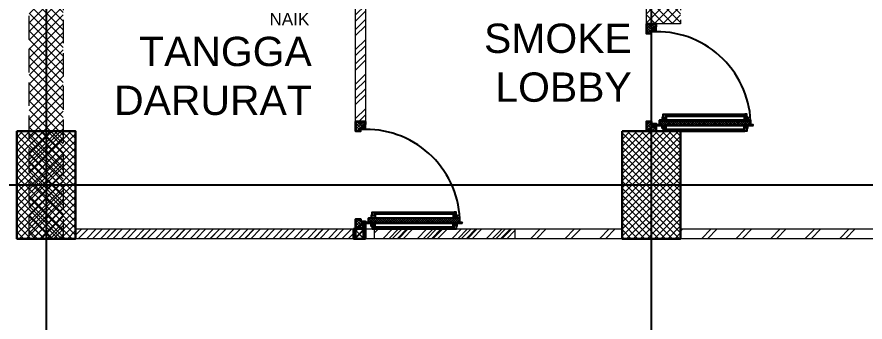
# Model space of a CAD drawing. Header units: inches. Extents: x -1 to 125, y -2 to 87.
# Drawn here: x 21.2 to 29.89, y 66.31 to 69.44 of the extents above; entities that cross this region are included whole.
import ezdxf

# ---------------------------------------------------------------- set-up
doc = ezdxf.new("R2010")
doc.units = ezdxf.units.IN
doc.header["$MEASUREMENT"] = 0
doc.linetypes.add('ACAD_ISO02W100', pattern=[15, 12, -3])
doc.layers.get('defpoints').update_dxf_attribs({"color": 1})
for name, color, linetype, lineweight in [('ars', 11, 'Continuous', 0), ('ars @ 1', 11, 'Continuous', 0), ('ARSIR', 31, 'Continuous', 5), ('ARSIR @ 1', 31, 'Continuous', 5), ('ARSIR KOLOM @ 1', 8, 'Continuous', 13), ('KOL', 1, 'Continuous', 30), ('KOLOM', 4, 'Continuous', 9), ('lan', 7, 'Continuous', 15), ('LIFT', 15, 'Continuous', 15), ('NOT', 7, 'Continuous', 20), ('tem', 5, 'Continuous', 20)]:
    doc.layers.add(name, color=color, linetype=linetype, lineweight=lineweight)
doc.layers.add('as', color=1, linetype='Continuous', plot=False)
for name, color, linetype in [('dinding', 3, 'Continuous'), ('HID', 1, 'Continuous'), ('Kusen', 30, 'Continuous'), ('STL', 6, 'Continuous')]:
    doc.layers.add(name, color=color, linetype=linetype)
doc.styles.add('RM25', font='arial.ttf')
doc.styles.get("Standard").update_dxf_attribs({"font": 'arial.ttf'})
pattern_1 = [(225, (1.1, 1e-06), (-0.014142, 0.014142), []), (135, (1.1, 1e-06), (0.014142, 0.014142), [])]
pattern_2 = [(315, (-2e-13, 1e-06), (0.014142, 0.014142), []), (45, (-2e-13, 1e-06), (-0.014142, 0.014142), [])]
pattern_3 = [(45, (1551.31095, -399.4532), (-0.176776695, 0.176776695), []), (45, (1551.37345, -399.4532), (-0.176776695, 0.176776695), [])]
pattern_4 = [(45, (1583.21095, -452.5532), (-0.176776695, 0.176776695), []), (45, (1583.27345, -452.5532), (-0.176776695, 0.176776695), [])]
pattern_5 = [(225, (0.55, -51.300008), (0.022097087, -0.022097087), [])]

# ---------------------------------------------------------------- blocks, each defined once
blk = doc.blocks.new('D-P90')
at = {"layer": 'ars'}
h = blk.add_hatch(dxfattribs=at)
h.set_pattern_fill('ANSI37', color=256, scale=0.005, angle=-90, style=0)
h.set_pattern_definition([(45, (-1350.94906, -1248.591899), (0.01122532015, -0.01122532015), []), (315, (-1350.94906, -1248.591899), (-0.01122532015, -0.01122532015), [])])
h.paths.add_polyline_path([(0.009, -0.1833, -0.414214), (0.01, -0.1843), (0.01, -1.1162, -0.414214), (0.009, -1.1172), (-0.0345, -1.1172, 0.414214), (-0.037, -1.1197), (-0.037, -1.142, -1), (-0.0385, -1.142), (-0.0385, -0.1585, -1), (-0.037, -0.1585), (-0.037, -0.1808, 0.414214), (-0.0345, -0.1833)])
at = {"layer": 'as'}
for p, q in [((-0.0395, -0.1577), (-0.0457, -0.1577)), ((-0.0425, -0.1608), (-0.0425, -0.1546))]:
    blk.add_line(p, q, dxfattribs=at)
at = {"layer": 'HID'}
for p, q in [((-0.0437, -0.1248), (-0.0915, -0.077)), ((-0.0423, -0.1234), (-0.0907, -0.075)), ((0.9423, -0.1234), (0.9907, -0.075)), ((0.9437, -0.1248), (0.9915, -0.077)), ((-0.0657, -0.147), (-0.023, -0.1043)), ((-0.0628, -0.147), (-0.023, -0.1072)), ((0.9657, -0.147), (0.923, -0.1043)), ((0.9628, -0.147), (0.923, -0.1072))]:
    blk.add_line(p, q, dxfattribs=at)
for points in [[(-0.0439, -0.1252), (-0.044, -0.1251), (-0.042, -0.1231), (-0.0419, -0.1232)], [(0.9439, -0.1252), (0.944, -0.1251), (0.942, -0.1231), (0.9419, -0.1232)]]:
    blk.add_lwpolyline(points, dxfattribs=at)
at = {"layer": 'KOL'}
blk.add_line((0.97, -0.13), (0.97, -0.15), dxfattribs=at)
at = {"layer": 'Kusen'}
for p, q in [((-0.0422, -0.1567), (-0.0378, -0.1577)), ((-0.0419, -0.1553), (-0.0376, -0.1562))]:
    blk.add_line(p, q, dxfattribs=at)
at = {"layer": 'Kusen', "ltscale": 2}
for p, q in [((-0.0986, -0.2206), (-0.0986, -1.0599)), ((-0.0786, -0.2406), (-0.0786, -1.0599)), ((-0.074, -0.2106), (-0.04, -0.2106)), ((-0.074, -0.2206), (-0.074, -0.2106)), ((-0.074, -0.2506), (-0.074, -0.2406)), ((-0.074, -0.2506), (-0.04, -0.2506)), ((-0.0615, -0.2506), (-0.0615, -0.2106)), ((-0.04, -0.2506), (-0.04, -0.2106)), ((0.0455, -0.2106), (0.0115, -0.2106)), ((0.0115, -0.2506), (0.0115, -0.2106)), ((0.0455, -0.2506), (0.0115, -0.2506)), ((0.033, -0.2506), (0.033, -0.2106)), ((0.0455, -0.2206), (0.0455, -0.2106)), ((0.0455, -0.2506), (0.0455, -0.2406)), ((0.0528, -0.2406), (0.0528, -1.0599)), ((0.0728, -0.2206), (0.0728, -1.0599)), ((-0.074, -1.0499), (-0.04, -1.0499)), ((-0.074, -1.0499), (-0.074, -1.0599)), ((-0.074, -1.0799), (-0.074, -1.0899)), ((-0.074, -1.0899), (-0.04, -1.0899)), ((-0.0615, -1.0499), (-0.0615, -1.0899)), ((-0.04, -1.0499), (-0.04, -1.0899)), ((0.0455, -1.0499), (0.0115, -1.0499)), ((0.0115, -1.0499), (0.0115, -1.0899)), ((0.0455, -1.0899), (0.0115, -1.0899)), ((0.033, -1.0499), (0.033, -1.0899)), ((0.0455, -1.0499), (0.0455, -1.0599)), ((0.0455, -1.0799), (0.0455, -1.0899))]:
    blk.add_line(p, q, dxfattribs=at)
for points in [[(-0.0986, -0.2406), (-0.0615, -0.2406), (-0.0615, -0.2206), (-0.0986, -0.2206), (-0.0986, -0.2406)], [(0.0728, -0.2406), (0.033, -0.2406), (0.033, -0.2206), (0.0728, -0.2206), (0.0728, -0.2406)], [(-0.1013, -1.0599), (-0.0615, -1.0599), (-0.0615, -1.0799), (-0.1013, -1.0799), (-0.1013, -1.0599)], [(0.0728, -1.0599), (0.033, -1.0599), (0.033, -1.0799), (0.0728, -1.0799), (0.0728, -1.0599)]]:
    blk.add_lwpolyline(points, dxfattribs=at)
at = {"layer": 'Kusen'}
blk.add_circle((-0.0425, -0.1577), 0.001, dxfattribs=at)
for radius, start, end in [(0.0025, 75.78042, 11.38506), (0.9611, 270, 0.45972)]:
    blk.add_arc((-0.0425, -0.1577), radius, start, end, dxfattribs=at)
at = {"layer": 'STL'}
for p, q in [((-0.0385, -0.1585), (-0.0385, -1.142)), ((-0.037, -0.1808), (-0.037, -0.1585)), ((-0.0345, -0.1833), (0.009, -0.1833)), ((0.01, -0.1843), (0.01, -1.1162)), ((-0.037, -1.1197), (-0.037, -1.142)), ((-0.0345, -1.1172), (0.009, -1.1172))]:
    blk.add_line(p, q, dxfattribs=at)
for points in [[(0, -0.1002), (0, -0.1032), (-0.0185, -0.1032, 0.414214), (-0.02, -0.1047), (-0.02, -0.148, -0.414214), (-0.022, -0.15), (-0.068, -0.15, -0.414214), (-0.07, -0.148), (-0.07, -0.13), (-0.067, -0.13), (-0.067, -0.1455, 0.414214), (-0.0655, -0.147), (-0.0245, -0.147, 0.414214), (-0.023, -0.1455), (-0.023, -0.1022, -0.414214), (-0.021, -0.1002)], [(0.9, -0.1002), (0.9, -0.1032), (0.9185, -0.1032, -0.414214), (0.92, -0.1047), (0.92, -0.148, 0.414214), (0.922, -0.15), (0.968, -0.15, 0.414214), (0.97, -0.148), (0.97, -0.13), (0.967, -0.13), (0.967, -0.1455, -0.414214), (0.9655, -0.147), (0.9245, -0.147, -0.414214), (0.923, -0.1455), (0.923, -0.1022, 0.414214), (0.921, -0.1002)]]:
    blk.add_lwpolyline(points, format="xyb", close=True, dxfattribs=at)
blk.add_lwpolyline([(0.009, -0.1818), (-0.0345, -0.1818, -0.414214), (-0.0355, -0.1808), (-0.0355, -0.1585, 1), (-0.04, -0.1585), (-0.04, -1.142, 1), (-0.0355, -1.142), (-0.0355, -1.1197, -0.414214), (-0.0345, -1.1187), (0.009, -1.1187, 0.414214), (0.0115, -1.1162), (0.0115, -0.1843)], format="xyb", dxfattribs=at)
for centre, radius, start, end in [((-0.0377, -0.1585), 0.00075, 0, 180), ((-0.0345, -0.1808), 0.0025, 180, 270), ((0.009, -0.1843), 0.0025, 360, 90), ((0.009, -0.1843), 0.001, 360, 90), ((-0.0345, -1.1197), 0.0025, 90, 180), ((0.009, -1.1162), 0.001, 270, 0), ((-0.0377, -1.142), 0.00075, 180, 0)]:
    blk.add_arc(centre, radius, start, end, dxfattribs=at)
blk = doc.blocks.new('PINTU DARURAT')
at = {"layer": 'ARSIR'}
h = blk.add_hatch(dxfattribs=at)
h.set_pattern_fill('_USER', color=256, scale=0.02, angle=315, style=0, double=1, pattern_type=0)
h.set_pattern_definition(pattern_2)
edge = h.paths.add_edge_path()
edge.add_line((0, 0), (0.1, 0))
edge.add_line((0.1, 0), (0.1, 0.0502))
edge.add_line((0.1, 0.0502), (0.077, 0.0502))
edge.add_line((0.077, 0.0502), (0.077, 0.0955))
edge.add_arc((0.0755, 0.0955), 0.0015, 360, 450)
edge.add_line((0.0755, 0.097), (0.0345, 0.097))
edge.add_arc((0.0345, 0.0955), 0.0015, 90, 180)
edge.add_line((0.033, 0.0955), (0.033, 0.08))
edge.add_line((0.033, 0.08), (0.03, 0.08))
edge.add_line((0.03, 0.08), (0.03, 0.1))
edge.add_line((0.03, 0.1), (0, 0.1))
edge.add_line((0, 0.1), (0, 0))
h = blk.add_hatch(dxfattribs=at)
h.set_pattern_fill('_USER', color=256, scale=0.02, angle=315, style=0, double=1, pattern_type=0)
h.set_pattern_definition(pattern_2)
edge = h.paths.add_edge_path()
edge.add_line((0, 0), (0.1, 0))
edge.add_line((0.1, 0), (0.1, 0.0502))
edge.add_line((0.1, 0.0502), (0.077, 0.0502))
edge.add_line((0.077, 0.0502), (0.077, 0.0955))
edge.add_arc((0.0755, 0.0955), 0.0015, 360, 450)
edge.add_line((0.0755, 0.097), (0.0345, 0.097))
edge.add_arc((0.0345, 0.0955), 0.0015, 90, 180)
edge.add_line((0.033, 0.0955), (0.033, 0.08))
edge.add_line((0.033, 0.08), (0.03, 0.08))
edge.add_line((0.03, 0.08), (0.03, 0.1))
edge.add_line((0.03, 0.1), (0, 0.1))
edge.add_line((0, 0.1), (0, 0))
h = blk.add_hatch(dxfattribs=at)
h.set_pattern_fill('_USER', color=256, scale=0.02, angle=315, style=0, double=1, pattern_type=0)
h.set_pattern_definition(pattern_1)
edge = h.paths.add_edge_path()
edge.add_line((1.1, 0), (1, 0))
edge.add_line((1, 0), (1, 0.0502))
edge.add_line((1, 0.0502), (1.023, 0.0502))
edge.add_line((1.023, 0.0502), (1.023, 0.0955))
edge.add_arc((1.0245, 0.0955), 0.0015, -630, -540, ccw=False)
edge.add_line((1.0245, 0.097), (1.0655, 0.097))
edge.add_arc((1.0655, 0.0955), 0.0015, -360, -270, ccw=False)
edge.add_line((1.067, 0.0955), (1.067, 0.08))
edge.add_line((1.067, 0.08), (1.07, 0.08))
edge.add_line((1.07, 0.08), (1.07, 0.1))
edge.add_line((1.07, 0.1), (1.1, 0.1))
edge.add_line((1.1, 0.1), (1.1, 0))
h = blk.add_hatch(dxfattribs=at)
h.set_pattern_fill('_USER', color=256, scale=0.02, angle=315, style=0, double=1, pattern_type=0)
h.set_pattern_definition(pattern_1)
edge = h.paths.add_edge_path()
edge.add_line((1.1, 0), (1, 0))
edge.add_line((1, 0), (1, 0.0502))
edge.add_line((1, 0.0502), (1.023, 0.0502))
edge.add_line((1.023, 0.0502), (1.023, 0.0955))
edge.add_arc((1.0245, 0.0955), 0.0015, -630, -540, ccw=False)
edge.add_line((1.0245, 0.097), (1.0655, 0.097))
edge.add_arc((1.0655, 0.0955), 0.0015, -360, -270, ccw=False)
edge.add_line((1.067, 0.0955), (1.067, 0.08))
edge.add_line((1.067, 0.08), (1.07, 0.08))
edge.add_line((1.07, 0.08), (1.07, 0.1))
edge.add_line((1.07, 0.1), (1.1, 0.1))
edge.add_line((1.1, 0.1), (1.1, 0))
at = {"layer": 'KOL'}
blk.add_line((1.1, 0.1), (1.1, 0), dxfattribs=at)
blk.add_line((1.1, 0.1), (1.1, 0), dxfattribs=at)
blk.add_line((1.1, 0.1), (1.1, 0), dxfattribs=at)
blk.add_line((1.1, 0.1), (1.1, 0), dxfattribs=at)
for points in [[(0, 0), (0.1, 0), (0.1, 0.0502), (0.077, 0.0502), (0.077, 0.0955, 0.414214), (0.0755, 0.097), (0.0345, 0.097, 0.414214), (0.033, 0.0955), (0.033, 0.08), (0.03, 0.08), (0.03, 0.1), (0, 0.1)], [(0, 0), (0.1, 0), (0.1, 0.0502), (0.077, 0.0502), (0.077, 0.0955, 0.414214), (0.0755, 0.097), (0.0345, 0.097, 0.414214), (0.033, 0.0955), (0.033, 0.08), (0.03, 0.08), (0.03, 0.1), (0, 0.1)], [(1.1, 0), (1, 0), (1, 0.0502), (1.023, 0.0502), (1.023, 0.0955, -0.414214), (1.0245, 0.097), (1.0655, 0.097, -0.414214), (1.067, 0.0955), (1.067, 0.08), (1.07, 0.08), (1.07, 0.1), (1.1, 0.1)], [(1.1, 0), (1, 0), (1, 0.0502), (1.023, 0.0502), (1.023, 0.0955, -0.414214), (1.0245, 0.097), (1.0655, 0.097, -0.414214), (1.067, 0.0955), (1.067, 0.08), (1.07, 0.08), (1.07, 0.1), (1.1, 0.1)]]:
    blk.add_lwpolyline(points, format="xyb", close=True, dxfattribs=at)
at = {"layer": 'Kusen', "xscale": -1, "rotation": 180}
blk.add_blockref('D-P90', (0.1, -0.05), dxfattribs=at)
blk = doc.blocks.new('k1')
at = {"layer": 'ars'}
h = blk.add_hatch(dxfattribs=at)
h.set_pattern_fill('_USER', color=256, scale=0.05, angle=45, double=1, pattern_type=0)
h.set_pattern_definition([(45, (0, -5), (-0.03535534, 0.03535534), []), (135, (0, -5), (-0.03535534, -0.03535534), [])])
h.paths.add_polyline_path([(-0.3, -0.55), (0.3, -0.55), (0.3, 0.55), (-0.3, 0.55)])
at = {"layer": 'KOL'}
blk.add_lwpolyline([(-0.3, -0.55), (0.3, -0.55), (0.3, 0.55), (-0.3, 0.55)], close=True, dxfattribs=at)
blk = doc.blocks.new('K 10.10')
at = {"layer": 'ars'}
h = blk.add_hatch(dxfattribs=at)
h.set_pattern_fill('_USER', color=256, scale=0.05, angle=45, double=1, pattern_type=0)
h.set_pattern_definition([(45, (0, 0), (-0.035355339, 0.035355339), []), (135, (0, 0), (-0.035355339, -0.035355339), [])])
h.paths.add_polyline_path([(1560.5383, 1380.4069), (1560.6383, 1380.4069), (1560.6383, 1380.5069), (1560.5383, 1380.5069)])
at = {"layer": 'KOL'}
blk.add_lwpolyline([(1560.5383, 1380.4069), (1560.6383, 1380.4069), (1560.6383, 1380.5069), (1560.5383, 1380.5069)], close=True, dxfattribs=at)
blk = doc.blocks.new("k3'")
at = {"layer": 'ars'}
h = blk.add_hatch(dxfattribs=at)
h.set_pattern_fill('_USER', color=256, scale=0.05, angle=45, double=1, pattern_type=0)
h.set_pattern_definition([(45, (0, -4.975), (-0.03535534, 0.03535534), []), (135, (0, -4.975), (-0.03535534, -0.03535534), [])])
h.paths.add_polyline_path([(-0.25, -0.375), (0.25, -0.375), (0.25, 0.375), (-0.25, 0.375)])
at = {"layer": 'KOL'}
blk.add_lwpolyline([(-0.25, -0.375), (0.25, -0.375), (0.25, 0.375), (-0.25, 0.375)], close=True, dxfattribs=at)
blk = doc.blocks.new('T. J2')
at = {"layer": 'Kusen'}
for p, q in [((-0.3692, 0.1), (0.2808, 0.1)), ((-0.4192, 0), (0.3308, 0)), ((0.2808, 0.06), (-0.3692, 0.06))]:
    blk.add_line(p, q, dxfattribs=at)
for points in [[(-0.4592, 0), (-0.4192, 0), (-0.4192, 0.1), (-0.4592, 0.1)], [(0.3308, 0), (0.3708, 0), (0.3708, 0.1), (0.3308, 0.1)]]:
    blk.add_lwpolyline(points, close=True, dxfattribs=at)
for points in [[(-0.3692, 0.0775), (-0.3692, 0.06), (-0.4192, 0.06), (-0.4192, 0.1), (-0.3692, 0.1), (-0.3692, 0.0825), (-0.3792, 0.0825), (-0.3792, 0.0775), (-0.3692, 0.0775)], [(0.2808, 0.0775), (0.2808, 0.06), (0.3308, 0.06), (0.3308, 0.1), (0.2808, 0.1), (0.2808, 0.0825), (0.2908, 0.0825), (0.2908, 0.0775), (0.2808, 0.0775)]]:
    blk.add_lwpolyline(points, dxfattribs=at)
at = {"layer": 'Kusen', "color": 141}
blk.add_lwpolyline([(-0.3792, 0.0775), (0.2908, 0.0775), (0.2908, 0.0825), (-0.3792, 0.0825)], close=True, dxfattribs=at)
blk = doc.blocks.new('P.SHAFT')
for points in [[(-0.05, 0.54), (-0.05, 0.58), (0.05, 0.58), (0.05, 0.54)], [(-0.05, 0.04), (-0.05, 0.54), (0.05, 0.54), (0.05, 0.04)], [(-0.05, 0), (-0.05, 0.04), (0.05, 0.04), (0.05, 0)]]:
    blk.add_lwpolyline(points, close=True)
blk = doc.blocks.new('KLOPRAK-10')
at = {"layer": 'ARSIR KOLOM @ 1'}
blk.add_hatch(color=256, dxfattribs=at).paths.add_polyline_path([(390.0148, -20.5752), (390.1148, -20.5752), (390.1148, -20.4752), (390.0148, -20.4752)])
at = {"layer": 'as'}
blk.add_line((390.1148, -20.4752), (390.0148, -20.5752), dxfattribs=at)
blk.add_lwpolyline([(390.0148, -20.4752), (390.1148, -20.5752)], dxfattribs=at)
at = {"layer": 'KOLOM'}
blk.add_lwpolyline([(390.0148, -20.5752), (390.1148, -20.5752), (390.1148, -20.4752), (390.0148, -20.4752)], close=True, dxfattribs=at)
blk = doc.blocks.new('T.DAR')
at = {"layer": 'ars'}
h = blk.add_hatch(dxfattribs=at)
h.set_pattern_fill('ANSI31', color=256, scale=0.25, style=0)
h.set_pattern_definition(pattern_5)
h.paths.add_polyline_path([(0.2, 7), (0.3, 7), (0.3, 7.6), (0.55, 7.6), (0.55, 7.7), (0.2, 7.7)])
h = blk.add_hatch(dxfattribs=at)
h.set_pattern_fill('ANSI31', color=256, scale=0.25, style=0)
h.set_pattern_definition(pattern_5)
edge = h.paths.add_edge_path()
edge.add_line((0.2, 7), (0.2, 7.7))
edge.add_line((0.2, 7.7), (0.55, 7.7))
edge.add_line((0.55, 7.7), (0.55, 7.6))
edge.add_line((0.55, 7.6), (0.3, 7.6))
edge.add_line((0.3, 7.6), (0.3, 7))
edge.add_line((0.3, 7), (0.2, 7))
h = blk.add_hatch(dxfattribs=at)
h.set_pattern_fill('ANSI31', color=256, scale=0.25, style=0)
h.set_pattern_definition([(225, (6.599998, -51.300008), (0.022097087, -0.022097087), [])])
h.paths.add_polyline_path([(6.5, 7), (6.6, 7), (6.6, 7.7), (1.38, 7.7), (1.38, 7.6), (6.5, 7.6)])
h = blk.add_hatch(dxfattribs=at)
h.set_pattern_fill('ANSI37', color=256, scale=0.02, style=0)
h.set_pattern_definition([(45, (268.691906, -190.19392), (-0.044901281, 0.044901281), []), (135, (268.691906, -190.19392), (-0.044901281, -0.044901281), [])])
h.paths.add_polyline_path([(0.475, 0), (0.125, 0), (0.125, 7), (0.4753, 7)])
h = blk.add_hatch(dxfattribs=at)
h.set_pattern_fill('ANSI37', color=256, scale=0.02, style=0)
h.set_pattern_definition([(45, (6.5, -8e-06), (-0.0449013, 0.0449013), []), (135, (6.5, -8e-06), (-0.0449013, -0.0449013), [])])
h.paths.add_polyline_path([(6.45, 2.2), (6.8, 2.2), (6.8, 7), (6.45, 7)])
h = blk.add_hatch(dxfattribs=at)
h.set_pattern_fill('TEMBOK', color=256, scale=0.25)
h.set_pattern_definition([(45, (6.5, -51.72), (-0.1767767, 0.1767767), []), (45, (6.5625, -51.72), (-0.1767767, 0.1767767), [])])
h.paths.add_polyline_path([(6.55, 3.17), (6.45, 3.17), (6.45, 4.95), (6.55, 4.95)])
h = blk.add_hatch(dxfattribs=at)
h.set_pattern_fill('TEMBOK', color=256, scale=0.25)
h.set_pattern_definition([(45, (0.71143, -49.94), (-0.1767767, 0.1767767), []), (45, (0.77393, -49.94), (-0.1767767, 0.1767767), [])])
h.paths.add_polyline_path([(5.8614, 3.75), (6.45, 3.75), (6.45, 3.85), (5.8614, 3.85)])
at = {"layer": 'ars @ 1'}
h = blk.add_hatch(dxfattribs=at)
h.set_pattern_fill('TEMBOK', color=256, scale=0.25)
h.set_pattern_definition([(45, (33.3, 5.805), (-0.1767767, 0.1767767), []), (45, (33.3625, 5.805), (-0.1767767, 0.1767767), [])])
h.paths.add_polyline_path([(6.4, 6.85), (6.4, 6.75), (3.6622, 6.75), (3.6622, 6.85)])
h = blk.add_hatch(dxfattribs=at)
h.set_pattern_fill('TEMBOK', color=256, scale=0.25)
h.set_pattern_definition([(45, (1583.11878, -452.5532), (-0.176776695, 0.176776695), []), (45, (1583.18128, -452.5532), (-0.176776695, 0.176776695), [])])
h.paths.add_polyline_path([(3.57, 1.2), (3.47, 1.2), (3.47, 6.75), (3.57, 6.75)])
h = blk.add_hatch(dxfattribs=at)
h.set_pattern_fill('TEMBOK', color=256, scale=0.25)
h.set_pattern_definition(pattern_4)
h.paths.add_polyline_path([(0.6, 0), (0.6, 0.1), (3.5622, 0.1), (3.5622, 0)])
h = blk.add_hatch(dxfattribs=at)
h.set_pattern_fill('TEMBOK', color=256, scale=0.25)
h.set_pattern_definition(pattern_4)
h.paths.add_polyline_path([(3.6622, 0), (3.6622, 0.1), (5.1, 0.1), (5.1, 0)])
at = {"layer": 'ARSIR @ 1'}
h = blk.add_hatch(dxfattribs=at)
h.set_pattern_fill('ANSI32', color=256, scale=0.01, style=0, double=1)
h.set_pattern_definition([(45, (0.79921, 3.74999), (0.067352, -0.067352), []), (45, (0.79921, 3.79489), (0.067352, -0.067352), [])])
h.paths.add_polyline_path([(4.0064, 3.85), (4.0064, 3.75), (4.249, 3.75), (4.249, 3.85)])
h = blk.add_hatch(dxfattribs=at)
h.set_pattern_fill('ANSI32', color=256, scale=0.01, style=0, double=1)
h.set_pattern_definition([(45, (2.49209, 3.74999), (0.067352, -0.067352), []), (45, (2.49209, 3.79489), (0.067352, -0.067352), [])])
h.paths.add_polyline_path([(5.6547, 3.85), (5.6547, 3.75), (5.7614, 3.75), (5.7614, 3.85)])
at = {"layer": 'defpoints', "color": 3, "linetype": 'ACAD_ISO02W100', "ltscale": 0.015}
blk.add_lwpolyline([(6.45, 3.55), (6.45, 3.85), (3.57, 3.85), (3.57, 7.6), (3.57, 7.6), (3.27, 7.6), (3.27, 3.55), (6.45, 3.55)], dxfattribs=at)
at = {"layer": 'dinding'}
for points in [[(4.0064, 3.85), (4.0064, 3.75), (4.249, 3.75), (4.249, 3.85)], [(5.6547, 3.85), (5.6547, 3.75), (5.7614, 3.75), (5.7614, 3.85)]]:
    blk.add_lwpolyline(points, close=True, dxfattribs=at)
at = {"layer": 'KOLOM', "linetype": 'ACAD_ISO02W100', "ltscale": 0.02}
for points in [[(0.475, 0), (0.125, 0), (0.1251, 7), (0.4751, 7)], [(6.8, 2.2), (6.45, 2.2), (6.45, 7), (6.8, 7)]]:
    blk.add_lwpolyline(points, close=True, dxfattribs=at)
at = {"layer": 'lan', "linetype": 'Continuous'}
for p, q in [((3.57, 7.35), (6.25, 7.35)), ((6.25, 7.35), (6.25, 6.85))]:
    blk.add_line(p, q, dxfattribs=at)
for points in [[(6.25, 7.35), (3.57, 6.85)], [(6.25, 6.85), (3.57, 7.35)]]:
    blk.add_lwpolyline(points, dxfattribs=at)
at = {"layer": 'LIFT'}
for points in [[(4.1139, 4.0029), (5.7539, 4.0029), (5.7539, 6.1429), (4.1139, 6.1429)], [(4.1339, 4.0229), (5.7339, 4.0229), (5.7339, 6.1229), (4.1339, 6.1229)], [(4.249, 3.9323), (5.6547, 3.9323), (5.6547, 3.9676), (4.249, 3.9676)], [(4.249, 3.9323), (4.4018, 3.9323), (4.4018, 3.9676), (4.249, 3.9676)], [(4.4018, 3.897), (5.5018, 3.897), (5.5018, 3.9323), (4.4018, 3.9323)], [(5.5018, 3.9323), (5.6547, 3.9323), (5.6547, 3.9676), (5.5018, 3.9676)], [(4.4018, 3.85), (4.249, 3.85), (4.249, 3.897), (4.4018, 3.897)], [(5.5018, 3.85), (5.6547, 3.85), (5.6547, 3.897), (5.5018, 3.897)]]:
    blk.add_lwpolyline(points, close=True, dxfattribs=at)
for points in [[(4.249, 3.85), (4.249, 3.75), (4.3092, 3.75), (4.3666, 3.8147), (4.4018, 3.8147), (4.4018, 3.85), (4.249, 3.85)], [(5.6547, 3.85), (5.6547, 3.75), (5.5945, 3.75), (5.5371, 3.8147), (5.5018, 3.8147), (5.5018, 3.85), (5.6547, 3.85)]]:
    blk.add_lwpolyline(points, dxfattribs=at)
at = {"layer": 'tem'}
blk.add_lwpolyline([(0.2, 7), (0.2, 7.7), (0.55, 7.7), (0.55, 7.6), (0.3, 7.6), (0.3, 7), (0.2, 7)], dxfattribs=at)
blk.add_lwpolyline([(0.2, 7), (0.2, 7.7), (0.55, 7.7), (0.55, 7.6), (0.3, 7.6), (0.3, 7), (0.2, 7)], dxfattribs=at)
for points in [[(1.38, 7.7), (1.38, 7.6), (6.5, 7.6), (6.5, 7), (6.6, 7), (6.6, 7.7)], [(3.57, 6.92), (3.47, 6.92), (3.47, 6.85), (3.57, 6.85)], [(6.45, 6.85), (6.45, 6.75), (3.57, 6.75), (3.57, 6.85)], [(3.57, 1.2), (3.47, 1.2), (3.47, 6.75), (3.57, 6.75)], [(3.57, 3.75), (3.57, 3.85), (3.9064, 3.85), (3.9064, 3.75)], [(5.8614, 3.75), (5.8614, 3.85), (6.45, 3.85), (6.45, 3.75)], [(0.6, 0), (0.6, 0.1), (3.47, 0.1), (3.47, 0)], [(3.57, 0), (3.57, 0.1), (6.2, 0.1), (6.2, 0)]]:
    blk.add_lwpolyline(points, close=True, dxfattribs=at)
at = {"color": 2}
for p in [(-386.1084, 24.3252), (-384.2534, 24.3252)]:
    blk.add_blockref('KLOPRAK-10', p, dxfattribs=at)
at = {"color": 2, "xscale": -1, "rotation": 270}
blk.add_blockref('PINTU DARURAT', (3.47, 0.1), dxfattribs=at)
at = {"layer": 'KOL', "xscale": -1, "rotation": 180}
for name, p in [("k3'", (0.3, 5.325)), ("k3'", (0.3, 5.325)), ('k1', (0.3, 0.55)), ('k1', (6.5, 0.55))]:
    blk.add_blockref(name, p, dxfattribs=at)
at = {"layer": 'KOLOM', "extrusion": (0, 0, -1), "xscale": -1, "zscale": -1, "rotation": 180}
for p in [(-1564.1083, 1388.0069), (-1564.1083, 1387.2569), (-1564.1083, 1384.2569), (-1564.1083, 1380.5069)]:
    blk.add_blockref('K 10.10', p, dxfattribs=at)
at = {"layer": 'Kusen'}
blk.add_blockref('T. J2', (0.9992, 7.6), dxfattribs=at)
blk.add_blockref('T. J2', (0.9992, 7.6), dxfattribs=at)
at = {"layer": 'Kusen', "color": 2, "rotation": 179.9999772094499}
blk.add_blockref('P.SHAFT', (3.52, 7.5), dxfattribs=at)
blk = doc.blocks.new('A-DAS')
at = {"layer": 'ars'}
h = blk.add_hatch(dxfattribs=at)
h.set_pattern_fill('TEMBOK', color=256, scale=0.25)
h.set_pattern_definition([(45, (-37.8, 3.42), (-0.1767767, 0.1767767), []), (45, (-37.7375, 3.42), (-0.1767767, 0.1767767), [])])
h.paths.add_polyline_path([(-28.3378, 53.1), (-28.3378, 53.2), (-31.3, 53.2), (-31.3, 53.1)])
h = blk.add_hatch(dxfattribs=at)
h.set_pattern_fill('TEMBOK', color=256, scale=0.25)
h.set_pattern_definition([(45, (-35.16217, 3.42), (-0.1767767, 0.1767767), []), (45, (-35.09967, 3.42), (-0.1767767, 0.1767767), [])])
h.paths.add_polyline_path([(-25.7, 53.1), (-25.7, 53.2), (-28.2378, 53.2), (-28.2378, 53.1)])
h = blk.add_hatch(dxfattribs=at)
h.set_pattern_fill('TEMBOK', color=256, scale=0.25)
h.set_pattern_definition([(45, (-22.1, 3.41564), (-0.1767767, 0.1767767), []), (45, (-22.0375, 3.41564), (-0.1767767, 0.1767767), [])])
h.paths.add_polyline_path([(-22.35, 53.1), (-25.1, 53.1), (-25.1, 53.2), (-22.35, 53.2)])
at = {"layer": 'ars @ 1'}
h = blk.add_hatch(dxfattribs=at)
h.set_pattern_fill('TEMBOK', color=256, scale=0.25)
h.set_pattern_definition([(45, (1551.21878, -399.4532), (-0.176776695, 0.176776695), []), (45, (1551.28128, -399.4532), (-0.176776695, 0.176776695), [])])
h.paths.add_polyline_path([(-28.33, 54.3), (-28.43, 54.3), (-28.43, 59.85), (-28.33, 59.85)])
h = blk.add_hatch(dxfattribs=at)
h.set_pattern_fill('TEMBOK', color=256, scale=0.25)
h.set_pattern_definition(pattern_3)
h.paths.add_polyline_path([(-31.3, 53.1), (-31.3, 53.2), (-28.3378, 53.2), (-28.3378, 53.1)])
h = blk.add_hatch(dxfattribs=at)
h.set_pattern_fill('TEMBOK', color=256, scale=0.25)
h.set_pattern_definition(pattern_3)
h.paths.add_polyline_path([(-28.2378, 53.1), (-28.2378, 53.2), (-26.8, 53.2), (-26.8, 53.1)])
at = {"layer": 'as'}
for p, q in [((-31.6, 58.65), (-31.6, 45.55)), ((-25.4, 58.65), (-25.4, 45.55)), ((-37.8, 53.65), (36.6, 53.65))]:
    blk.add_line(p, q, dxfattribs=at)
at = {"layer": 'tem'}
for points in [[(-28.33, 54.3), (-28.43, 54.3), (-28.43, 59.85), (-28.33, 59.85)], [(-31.3, 53.1), (-31.3, 53.2), (-28.3378, 53.2), (-28.3378, 53.1)], [(-28.2378, 53.1), (-28.2378, 53.2), (-26.8, 53.2), (-26.8, 53.1)], [(-22.35, 53.1), (-25.1, 53.1), (-25.1, 53.2), (-22.35, 53.2)]]:
    blk.add_lwpolyline(points, close=True, dxfattribs=at)
at = {"layer": 'tem', "ltscale": 2}
for points in [[(-31.3, 53.1), (-31.3, 53.2), (-28.3378, 53.2), (-28.3378, 53.1)], [(-28.2378, 53.1), (-28.2378, 53.2), (-25.7, 53.2), (-25.7, 53.1)]]:
    blk.add_lwpolyline(points, close=True, dxfattribs=at)
at = {"color": 2, "xscale": -1, "rotation": 270}
blk.add_blockref('PINTU DARURAT', (-25.45, 54.2), dxfattribs=at)
blk.add_blockref('PINTU DARURAT', (-25.45, 54.2), dxfattribs=at)
at = {"layer": 'defpoints'}
blk.add_blockref('T.DAR', (-31.9, 53.1), dxfattribs=at)
at = {"layer": 'KOL', "xscale": -1, "rotation": 180}
for p in [(-31.6, 53.65), (-25.4, 53.65)]:
    blk.add_blockref('k1', p, dxfattribs=at)
at = {"layer": 'KOLOM', "extrusion": (0, 0, -1), "xscale": -1, "zscale": -1, "rotation": 180}
blk.add_blockref('K 10.10', (-1532.1883, 1433.6069), dxfattribs=at)

msp = doc.modelspace()

# ---------------------------------------------------------------- block references
msp.add_blockref('A-DAS', (53.1023, 14.0662))

# ---------------------------------------------------------------- texts
at = {"layer": 'NOT', "insert": (23.76245, 69.35088), "char_height": 0.125, "attachment_point": 7, "style": 'RM25'}
msp.add_mtext_dynamic_manual_height_columns('\\pi0.027505;NAIK', width=0.4489393, gutter_width=1.25, heights=[0], dxfattribs=at)
at = {"layer": 'NOT', "char_height": 0.3, "attachment_point": 3}
for s, insert in [('SMOKE\\PLOBBY', (27.50173, 69.3676)), ('TANGGA \\PDARURAT', (24.22346, 69.23273))]:
    msp.add_mtext_dynamic_manual_height_columns(s, width=2.6617262, gutter_width=1, heights=[0], dxfattribs=dict(at, insert=insert))

doc.saveas('drawing.dxf')
